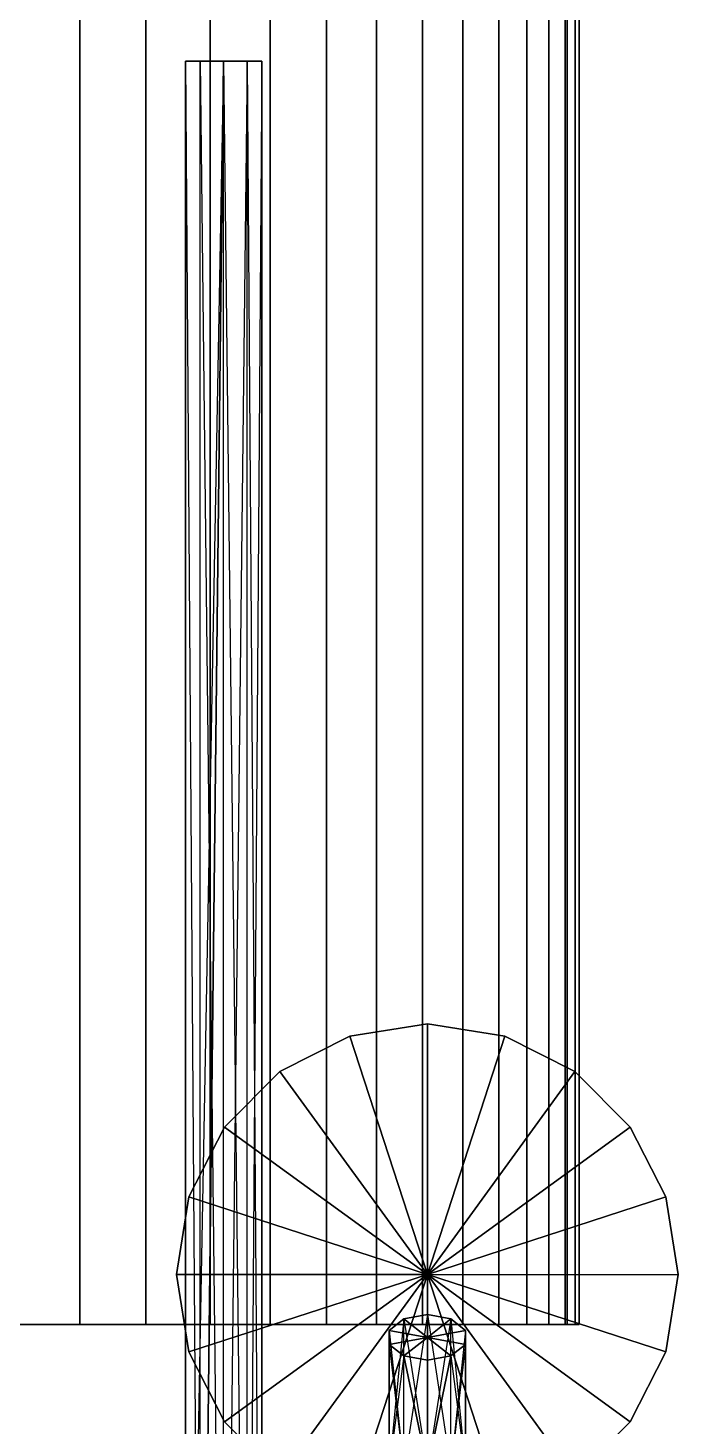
# Model space of a CAD drawing. Extents: x -3.3 to 26.7, y -2 to 14.5.
# Drawn here: x 17.92 to 21.16, y 1.49 to 8.46 of the extents above; entities that cross this region are included whole.
import ezdxf

# ---------------------------------------------------------------- set-up
doc = ezdxf.new("R2010")
doc.units = 0
doc.layers.add('UB3D', color=1, linetype='CONTINUOUS')

msp = doc.modelspace()

# ---------------------------------------------------------------- linework, layer by layer
at = {"layer": 'UB3D', "color": 175}
for points in [[(17.83, 2, -18.39), (18.18, 2, -18.54), (18.18, 14.5, -18.54), (17.83, 14.5, -18.39)], [(18.18, 2, -26.36), (17.83, 2, -26.51), (17.83, 14.5, -26.51), (18.18, 14.5, -26.36)], [(18.18, 2, -18.54), (18.51, 2, -18.71), (18.51, 14.5, -18.71), (18.18, 14.5, -18.54)], [(18.51, 2, -26.19), (18.18, 2, -26.36), (18.18, 14.5, -26.36), (18.51, 14.5, -26.19)], [(18.51, 2, -18.71), (18.83, 2, -18.91), (18.83, 14.5, -18.91), (18.51, 14.5, -18.71)], [(18.83, 2, -25.99), (18.51, 2, -26.19), (18.51, 14.5, -26.19), (18.83, 14.5, -25.99)], [(18.83, 2, -18.91), (19.13, 2, -19.14), (19.13, 14.5, -19.14), (18.83, 14.5, -18.91)], [(19.13, 2, -25.76), (18.83, 2, -25.99), (18.83, 14.5, -25.99), (19.13, 14.5, -25.76)], [(19.13, 2, -19.14), (19.41, 2, -19.4), (19.41, 14.5, -19.4), (19.13, 14.5, -19.14)], [(19.41, 2, -25.5), (19.13, 2, -25.76), (19.13, 14.5, -25.76), (19.41, 14.5, -25.5)], [(19.41, 2, -19.4), (19.66, 2, -19.67), (19.66, 14.5, -19.67), (19.41, 14.5, -19.4)], [(19.66, 2, -25.22), (19.41, 2, -25.5), (19.41, 14.5, -25.5), (19.66, 14.5, -25.22)], [(19.66, 2, -19.67), (19.89, 2, -19.97), (19.89, 14.5, -19.97), (19.66, 14.5, -19.67)], [(19.89, 2, -24.93), (19.66, 2, -25.22), (19.66, 14.5, -25.22), (19.89, 14.5, -24.93)], [(19.89, 2, -19.97), (20.09, 2, -20.29), (20.09, 14.5, -20.29), (19.89, 14.5, -19.97)], [(20.09, 2, -24.61), (19.89, 2, -24.93), (19.89, 14.5, -24.93), (20.09, 14.5, -24.61)], [(20.09, 2, -20.29), (20.27, 2, -20.62), (20.27, 14.5, -20.62), (20.09, 14.5, -20.29)], [(20.27, 2, -24.27), (20.09, 2, -24.61), (20.09, 14.5, -24.61), (20.27, 14.5, -24.27)], [(20.27, 2, -20.62), (20.41, 2, -20.97), (20.41, 14.5, -20.97), (20.27, 14.5, -20.62)], [(20.41, 2, -23.93), (20.27, 2, -24.27), (20.27, 14.5, -24.27), (20.41, 14.5, -23.93)], [(20.41, 2, -20.97), (20.52, 2, -21.33), (20.52, 14.5, -21.33), (20.41, 14.5, -20.97)], [(20.52, 2, -23.57), (20.41, 2, -23.93), (20.41, 14.5, -23.93), (20.52, 14.5, -23.57)], [(20.52, 2, -21.33), (20.61, 2, -21.7), (20.61, 14.5, -21.7), (20.52, 14.5, -21.33)], [(20.6, 2, -23.2), (20.52, 2, -23.57), (20.52, 14.5, -23.57), (20.6, 14.5, -23.2)], [(20.65, 2, -22.82), (20.6, 2, -23.2), (20.6, 14.5, -23.2), (20.65, 14.5, -22.82)], [(20.61, 2, -21.7), (20.65, 2, -22.07), (20.65, 14.5, -22.07), (20.61, 14.5, -21.7)], [(20.65, 2, -22.07), (20.67, 2, -22.45), (20.67, 14.5, -22.45), (20.65, 14.5, -22.07)], [(20.67, 2, -22.45), (20.65, 2, -22.82), (20.65, 14.5, -22.82), (20.67, 14.5, -22.45)], [(19.527329, 3.438821, -12.6416), (19.9136, 3.5, -12.6416), (19.9136, 3.5, -5.6416), (19.527329, 3.438821, -5.6416)], [(19.9136, 2.25, -12.6416), (19.9136, 3.5, -12.6416), (19.527329, 3.438821, -12.6416)], [(19.9136, 2.25, -5.6416), (19.527329, 3.438821, -5.6416), (19.9136, 3.5, -5.6416)], [(19.9136, 3.5, -12.6416), (20.299871, 3.438821, -12.6416), (20.299871, 3.438821, -5.6416), (19.9136, 3.5, -5.6416)], [(19.9136, 2.25, -12.6416), (20.299871, 3.438821, -12.6416), (19.9136, 3.5, -12.6416)], [(19.9136, 2.25, -5.6416), (19.9136, 3.5, -5.6416), (20.299871, 3.438821, -5.6416)], [(19.178869, 3.261272, -12.6416), (19.527329, 3.438821, -12.6416), (19.527329, 3.438821, -5.6416), (19.178869, 3.261272, -5.6416)], [(19.9136, 2.25, -12.6416), (19.527329, 3.438821, -12.6416), (19.178869, 3.261272, -12.6416)], [(19.9136, 2.25, -5.6416), (19.178869, 3.261272, -5.6416), (19.527329, 3.438821, -5.6416)], [(19.9136, 2.25, -12.6416), (20.648331, 3.261272, -12.6416), (20.299871, 3.438821, -12.6416)], [(19.9136, 2.25, -5.6416), (20.299871, 3.438821, -5.6416), (20.648331, 3.261272, -5.6416)], [(20.299871, 3.438821, -12.6416), (20.648331, 3.261272, -12.6416), (20.648331, 3.261272, -5.6416), (20.299871, 3.438821, -5.6416)], [(18.902329, 2.984732, -12.6416), (19.178869, 3.261272, -12.6416), (19.178869, 3.261272, -5.6416), (18.902329, 2.984732, -5.6416)], [(19.9136, 2.25, -12.6416), (19.178869, 3.261272, -12.6416), (18.902329, 2.984732, -12.6416)], [(19.9136, 2.25, -5.6416), (18.902329, 2.984732, -5.6416), (19.178869, 3.261272, -5.6416)], [(19.9136, 2.25, -12.6416), (20.924871, 2.984732, -12.6416), (20.648331, 3.261272, -12.6416)], [(19.9136, 2.25, -5.6416), (20.648331, 3.261272, -5.6416), (20.924871, 2.984732, -5.6416)], [(20.648331, 3.261272, -12.6416), (20.924871, 2.984732, -12.6416), (20.924871, 2.984732, -5.6416), (20.648331, 3.261272, -5.6416)], [(18.72478, 2.636272, -12.6416), (18.902329, 2.984732, -12.6416), (18.902329, 2.984732, -5.6416), (18.72478, 2.636272, -5.6416)], [(19.9136, 2.25, -12.6416), (18.902329, 2.984732, -12.6416), (18.72478, 2.636272, -12.6416)], [(19.9136, 2.25, -5.6416), (18.72478, 2.636272, -5.6416), (18.902329, 2.984732, -5.6416)], [(19.9136, 2.25, -12.6416), (21.10242, 2.636272, -12.6416), (20.924871, 2.984732, -12.6416)], [(19.9136, 2.25, -5.6416), (20.924871, 2.984732, -5.6416), (21.10242, 2.636272, -5.6416)], [(20.924871, 2.984732, -12.6416), (21.10242, 2.636272, -12.6416), (21.10242, 2.636272, -5.6416), (20.924871, 2.984732, -5.6416)], [(18.6636, 2.249999, -12.6416), (18.72478, 2.636272, -12.6416), (18.72478, 2.636272, -5.6416), (18.6636, 2.249999, -5.6416)], [(19.9136, 2.25, -12.6416), (18.72478, 2.636272, -12.6416), (18.6636, 2.250001, -12.6416)], [(19.9136, 2.25, -5.6416), (18.6636, 2.249999, -5.6416), (18.72478, 2.636272, -5.6416)], [(19.9136, 2.25, -12.6416), (21.1636, 2.250001, -12.6416), (21.10242, 2.636272, -12.6416)], [(21.10242, 2.636272, -12.6416), (21.1636, 2.249999, -12.6416), (21.1636, 2.249999, -5.6416), (21.10242, 2.636272, -5.6416)], [(19.9136, 2.25, -12.6416), (18.6636, 2.250001, -12.6416), (18.72478, 1.863728, -12.6416)], [(19.9136, 2.25, -5.6416), (18.72478, 1.863728, -5.6416), (18.6636, 2.249999, -5.6416)], [(18.72478, 1.863728, -12.6416), (18.6636, 2.249999, -12.6416), (18.6636, 2.249999, -5.6416), (18.72478, 1.863728, -5.6416)], [(19.9136, 2.25, -12.6416), (18.72478, 1.863728, -12.6416), (18.902329, 1.515268, -12.6416)], [(19.9136, 2.25, -5.6416), (18.902329, 1.515268, -5.6416), (18.72478, 1.863728, -5.6416)], [(19.9136, 2.25, -12.6416), (18.902329, 1.515268, -12.6416), (19.178869, 1.238728, -12.6416)], [(19.9136, 2.25, -5.6416), (19.178869, 1.238728, -5.6416), (18.902329, 1.515268, -5.6416)], [(19.9136, 2.25, -12.6416), (19.178869, 1.238728, -12.6416), (19.527329, 1.061179, -12.6416)], [(19.9136, 2.25, -5.6416), (19.527329, 1.061179, -5.6416), (19.178869, 1.238728, -5.6416)], [(19.9136, 2.25, -12.6416), (19.527329, 1.061179, -12.6416), (19.9136, 0.999999, -12.6416)], [(19.9136, 2.25, -5.6416), (19.9136, 0.999999, -5.6416), (19.527329, 1.061179, -5.6416)], [(19.9136, 2.25, -12.6416), (19.9136, 0.999999, -12.6416), (20.299871, 1.061179, -12.6416)], [(19.9136, 2.25, -12.6416), (20.299871, 1.061179, -12.6416), (20.648331, 1.238728, -12.6416)], [(19.9136, 2.25, -12.6416), (20.648331, 1.238728, -12.6416), (20.924871, 1.515268, -12.6416)], [(19.9136, 2.25, -12.6416), (20.924871, 1.515268, -12.6416), (21.10242, 1.863728, -12.6416)], [(19.9136, 2.25, -5.6416), (21.1636, 2.249999, -5.6416), (21.10242, 1.863728, -5.6416)], [(19.9136, 2.25, -5.6416), (21.10242, 1.863728, -5.6416), (20.924871, 1.515268, -5.6416)], [(19.9136, 2.25, -5.6416), (20.924871, 1.515268, -5.6416), (20.648331, 1.238728, -5.6416)], [(19.9136, 2.25, -5.6416), (20.648331, 1.238728, -5.6416), (20.299871, 1.061179, -5.6416)], [(19.9136, 2.25, -5.6416), (20.299871, 1.061179, -5.6416), (19.9136, 0.999999, -5.6416)], [(21.1636, 2.249999, -12.6416), (21.10242, 1.863728, -12.6416), (21.10242, 1.863728, -5.6416), (21.1636, 2.249999, -5.6416)], [(12.03, 2, -22.45), (17.83, 2, -18.39), (18.18, 2, -18.54)], [(12.03, 2, -22.45), (18.18, 2, -18.54), (18.51, 2, -18.71)], [(12.03, 2, -22.45), (18.51, 2, -18.71), (18.83, 2, -18.91)], [(12.03, 2, -22.45), (18.83, 2, -18.91), (19.13, 2, -19.14)], [(12.03, 2, -22.45), (19.13, 2, -19.14), (19.41, 2, -19.4)], [(12.03, 2, -22.45), (19.41, 2, -19.4), (19.66, 2, -19.67)], [(12.03, 2, -22.45), (19.66, 2, -19.67), (19.89, 2, -19.97)], [(12.03, 2, -22.45), (19.89, 2, -19.97), (20.09, 2, -20.29)], [(12.03, 2, -22.45), (20.09, 2, -20.29), (20.27, 2, -20.62)], [(12.03, 2, -22.45), (20.27, 2, -20.62), (20.41, 2, -20.97)], [(12.03, 2, -22.45), (20.41, 2, -20.97), (20.52, 2, -21.33)], [(12.03, 2, -22.45), (20.52, 2, -21.33), (20.61, 2, -21.7)], [(12.03, 2, -22.45), (20.61, 2, -21.7), (20.65, 2, -22.07)], [(12.03, 2, -22.45), (20.65, 2, -22.07), (20.67, 2, -22.45)], [(12.03, 2, -22.45), (20.67, 2, -22.45), (20.65, 2, -22.82)], [(12.03, 2, -22.45), (20.65, 2, -22.82), (20.6, 2, -23.2)], [(12.03, 2, -22.45), (20.6, 2, -23.2), (20.52, 2, -23.57)], [(12.03, 2, -22.45), (20.52, 2, -23.57), (20.41, 2, -23.93)], [(12.03, 2, -22.45), (20.41, 2, -23.93), (20.27, 2, -24.27)], [(12.03, 2, -22.45), (20.27, 2, -24.27), (20.09, 2, -24.61)], [(12.03, 2, -22.45), (20.09, 2, -24.61), (19.89, 2, -24.93)], [(12.03, 2, -22.45), (19.89, 2, -24.93), (19.66, 2, -25.22)], [(12.03, 2, -22.45), (19.66, 2, -25.22), (19.41, 2, -25.5)], [(12.03, 2, -22.45), (19.41, 2, -25.5), (19.13, 2, -25.76)], [(12.03, 2, -22.45), (19.13, 2, -25.76), (18.83, 2, -25.99)], [(12.03, 2, -22.45), (18.83, 2, -25.99), (18.51, 2, -26.19)], [(12.03, 2, -22.45), (18.51, 2, -26.19), (18.18, 2, -26.36)], [(12.03, 2, -22.45), (18.18, 2, -26.36), (17.83, 2, -26.51)], [(18.902329, 1.515268, -12.6416), (18.72478, 1.863728, -12.6416), (18.72478, 1.863728, -5.6416), (18.902329, 1.515268, -5.6416)], [(21.10242, 1.863728, -12.6416), (20.924871, 1.515268, -12.6416), (20.924871, 1.515268, -5.6416), (21.10242, 1.863728, -5.6416)], [(19.178869, 1.238728, -12.6416), (18.902329, 1.515268, -12.6416), (18.902329, 1.515268, -5.6416), (19.178869, 1.238728, -5.6416)], [(20.924871, 1.515268, -12.6416), (20.648331, 1.238728, -12.6416), (20.648331, 1.238728, -5.6416), (20.924871, 1.515268, -5.6416)]]:
    msp.add_3dface(points, dxfattribs=at)
at = {"layer": 'UB3D', "color": 254}
for points in [[(18.78, -2, -22.2918), (18.8976, 8.3, -22.2918), (18.7074, -2, -22.3918)], [(18.8976, 8.3, -22.2918), (18.7074, -2, -22.3918), (18.7074, 8.3, -22.3918)], [(18.7074, -2, -22.3918), (18.7074, 8.3, -22.3918), (18.7074, -2, -22.5154)], [(18.7074, 8.3, -22.3918), (18.7074, -2, -22.5154), (18.7074, 8.3, -22.5154)], [(18.7074, -2, -22.5154), (18.7074, 8.3, -22.5154), (18.78, -2, -22.6154)], [(18.7074, 8.3, -22.5154), (18.78, -2, -22.6154), (18.78, 8.3, -22.6154)], [(18.8976, 8.3, -22.4536), (18.78, 8.3, -22.2918), (18.7074, 8.3, -22.3918)], [(18.8976, 8.3, -22.4536), (18.7074, 8.3, -22.3918), (18.7074, 8.3, -22.5154)], [(18.8976, 8.3, -22.4536), (18.7074, 8.3, -22.5154), (18.78, 8.3, -22.6154)], [(18.8976, -2, -22.2536), (18.8976, 8.3, -22.2536), (18.78, -2, -22.2918)], [(18.8976, 8.3, -22.2536), (18.78, -2, -22.2918), (18.8976, 8.3, -22.2918)], [(18.78, -2, -22.6154), (18.78, 8.3, -22.6154), (18.8976, -2, -22.6536)], [(18.78, 8.3, -22.6154), (18.8976, -2, -22.6536), (18.8976, 8.3, -22.6536)], [(18.8976, 8.3, -22.4536), (18.8976, 8.3, -22.2536), (18.78, 8.3, -22.2918)], [(18.8976, 8.3, -22.4536), (18.78, 8.3, -22.6154), (18.8976, 8.3, -22.6536)], [(18.8976, -2, -22.6536), (18.8976, 8.3, -22.6536), (19.0152, -2, -22.6154)], [(18.8976, 8.3, -22.6536), (19.0152, -2, -22.6154), (19.0152, 8.3, -22.6154)], [(19.0152, -2, -22.2918), (19.0152, 8.3, -22.2918), (18.8976, -2, -22.2536)], [(19.0152, 8.3, -22.2918), (18.8976, -2, -22.2536), (18.8976, 8.3, -22.2536)], [(18.8976, 8.3, -22.4536), (18.8976, 8.3, -22.6536), (19.0152, 8.3, -22.6154)], [(18.8976, 8.3, -22.4536), (19.0152, 8.3, -22.6154), (19.0878, 8.3, -22.5154)], [(18.8976, 8.3, -22.4536), (19.0878, 8.3, -22.5154), (19.0878, 8.3, -22.3918)], [(18.8976, 8.3, -22.4536), (19.0878, 8.3, -22.3918), (19.0152, 8.3, -22.2918)], [(18.8976, 8.3, -22.4536), (19.0152, 8.3, -22.2918), (18.8976, 8.3, -22.2536)], [(19.0152, -2, -22.6154), (19.0152, 8.3, -22.6154), (19.0878, -2, -22.5154)], [(19.0152, 8.3, -22.6154), (19.0878, -2, -22.5154), (19.0878, 8.3, -22.5154)], [(19.0878, -2, -22.3918), (19.0878, 8.3, -22.3918), (19.0152, -2, -22.2918)], [(19.0878, 8.3, -22.3918), (19.0152, -2, -22.2918), (19.0152, 8.3, -22.2918)], [(19.0878, -2, -22.5154), (19.0878, 8.3, -22.5154), (19.0878, -2, -22.3918)], [(19.0878, 8.3, -22.5154), (19.0878, -2, -22.3918), (19.0878, 8.3, -22.3918)], [(19.7234, 1.971266, -14.6416), (19.796, 1.280011, -15.8034), (19.796, 2.02831, -14.6416)], [(19.7234, 1.971266, -14.6416), (19.7234, 1.971266, -10.6416), (19.796, 2.02831, -14.6416)], [(19.7234, 1.971266, -10.6416), (19.796, 2.02831, -14.6416), (19.796, 2.02831, -10.6416)], [(19.9136, 1.936013, -10.6416), (19.796, 2.02831, -10.6416), (19.7234, 1.971266, -10.6416)], [(19.796, 1.280011, -2.4798), (19.796, 2.02831, -3.6416), (19.7234, 1.280011, -2.5798)], [(19.796, 2.02831, -3.6416), (19.7234, 1.280011, -2.5798), (19.7234, 1.971266, -3.6416)], [(19.796, 2.02831, -3.6416), (19.796, 2.02831, -7.6416), (19.7234, 1.971266, -3.6416)], [(19.796, 2.02831, -7.6416), (19.7234, 1.971266, -3.6416), (19.7234, 1.971266, -7.6416)], [(19.9136, 1.936013, -7.6416), (19.7234, 1.971266, -7.6416), (19.796, 2.02831, -7.6416)], [(19.796, 2.02831, -14.6416), (19.9136, 1.280011, -15.8416), (19.9136, 2.050101, -14.6416)], [(19.796, 2.02831, -14.6416), (19.796, 2.02831, -10.6416), (19.9136, 2.050101, -14.6416)], [(19.796, 2.02831, -10.6416), (19.9136, 2.050101, -14.6416), (19.9136, 2.050101, -10.6416)], [(19.9136, 1.936013, -10.6416), (19.9136, 2.050101, -10.6416), (19.796, 2.02831, -10.6416)], [(19.9136, 1.280011, -2.4416), (19.9136, 2.050101, -3.6416), (19.796, 1.280011, -2.4798)], [(19.9136, 2.050101, -3.6416), (19.796, 1.280011, -2.4798), (19.796, 2.02831, -3.6416)], [(19.9136, 2.050101, -3.6416), (19.9136, 2.050101, -7.6416), (19.796, 2.02831, -3.6416)], [(19.9136, 2.050101, -7.6416), (19.796, 2.02831, -3.6416), (19.796, 2.02831, -7.6416)], [(19.9136, 1.936013, -7.6416), (19.796, 2.02831, -7.6416), (19.9136, 2.050101, -7.6416)], [(19.796, 1.280011, -15.8034), (19.796, 2.02831, -14.6416), (19.9136, 1.280011, -15.8416)], [(19.9136, 1.280011, -15.8416), (19.9136, 2.050101, -14.6416), (20.0312, 1.280011, -15.8034)], [(19.9136, 2.050101, -14.6416), (20.0312, 1.280011, -15.8034), (20.0312, 2.02831, -14.6416)], [(19.9136, 2.050101, -14.6416), (19.9136, 2.050101, -10.6416), (20.0312, 2.02831, -14.6416)], [(19.9136, 2.050101, -10.6416), (20.0312, 2.02831, -14.6416), (20.0312, 2.02831, -10.6416)], [(19.9136, 1.936013, -10.6416), (20.0312, 2.02831, -10.6416), (19.9136, 2.050101, -10.6416)], [(20.0312, 2.02831, -3.6416), (19.9136, 1.280011, -2.4416), (19.9136, 2.050101, -3.6416)], [(20.0312, 2.02831, -3.6416), (20.0312, 2.02831, -7.6416), (19.9136, 2.050101, -3.6416)], [(20.0312, 2.02831, -7.6416), (19.9136, 2.050101, -3.6416), (19.9136, 2.050101, -7.6416)], [(19.9136, 1.936013, -7.6416), (19.9136, 2.050101, -7.6416), (20.0312, 2.02831, -7.6416)], [(19.9136, 1.936013, -10.6416), (20.1038, 1.971266, -10.6416), (20.0312, 2.02831, -10.6416)], [(20.0312, 1.280011, -2.4798), (20.0312, 2.02831, -3.6416), (19.9136, 1.280011, -2.4416)], [(19.9136, 1.936013, -7.6416), (20.0312, 2.02831, -7.6416), (20.1038, 1.971266, -7.6416)], [(20.0312, 1.280011, -15.8034), (20.0312, 2.02831, -14.6416), (20.1038, 1.280011, -15.7034)], [(20.0312, 2.02831, -14.6416), (20.1038, 1.280011, -15.7034), (20.1038, 1.971266, -14.6416)], [(20.0312, 2.02831, -14.6416), (20.0312, 2.02831, -10.6416), (20.1038, 1.971266, -14.6416)], [(20.0312, 2.02831, -10.6416), (20.1038, 1.971266, -14.6416), (20.1038, 1.971266, -10.6416)], [(20.1038, 1.971266, -3.6416), (20.0312, 1.280011, -2.4798), (20.0312, 2.02831, -3.6416)], [(20.1038, 1.971266, -3.6416), (20.1038, 1.971266, -7.6416), (20.0312, 2.02831, -3.6416)], [(20.1038, 1.971266, -7.6416), (20.0312, 2.02831, -3.6416), (20.0312, 2.02831, -7.6416)], [(19.7234, 1.90076, -14.6416), (19.7234, 1.280011, -15.7034), (19.7234, 1.971266, -14.6416)], [(19.7234, 1.280011, -15.7034), (19.7234, 1.971266, -14.6416), (19.796, 1.280011, -15.8034)], [(19.7234, 1.90076, -14.6416), (19.7234, 1.90076, -10.6416), (19.7234, 1.971266, -14.6416)], [(19.7234, 1.90076, -10.6416), (19.7234, 1.971266, -14.6416), (19.7234, 1.971266, -10.6416)], [(19.9136, 1.936013, -10.6416), (19.7234, 1.971266, -10.6416), (19.7234, 1.90076, -10.6416)], [(19.7234, 1.280011, -2.5798), (19.7234, 1.971266, -3.6416), (19.7234, 1.280011, -2.7034)], [(19.7234, 1.971266, -3.6416), (19.7234, 1.280011, -2.7034), (19.7234, 1.90076, -3.6416)], [(19.7234, 1.971266, -3.6416), (19.7234, 1.971266, -7.6416), (19.7234, 1.90076, -3.6416)], [(19.7234, 1.971266, -7.6416), (19.7234, 1.90076, -3.6416), (19.7234, 1.90076, -7.6416)], [(19.9136, 1.936013, -7.6416), (19.7234, 1.90076, -7.6416), (19.7234, 1.971266, -7.6416)], [(19.9136, 1.936013, -10.6416), (20.1038, 1.90076, -10.6416), (20.1038, 1.971266, -10.6416)], [(19.9136, 1.936013, -7.6416), (20.1038, 1.971266, -7.6416), (20.1038, 1.90076, -7.6416)], [(20.1038, 1.280011, -2.5798), (20.1038, 1.971266, -3.6416), (20.0312, 1.280011, -2.4798)], [(20.1038, 1.280011, -15.7034), (20.1038, 1.971266, -14.6416), (20.1038, 1.280011, -15.5798)], [(20.1038, 1.971266, -14.6416), (20.1038, 1.280011, -15.5798), (20.1038, 1.90076, -14.6416)], [(20.1038, 1.971266, -14.6416), (20.1038, 1.971266, -10.6416), (20.1038, 1.90076, -14.6416)], [(20.1038, 1.971266, -10.6416), (20.1038, 1.90076, -14.6416), (20.1038, 1.90076, -10.6416)], [(20.1038, 1.90076, -3.6416), (20.1038, 1.280011, -2.5798), (20.1038, 1.971266, -3.6416)], [(20.1038, 1.90076, -3.6416), (20.1038, 1.90076, -7.6416), (20.1038, 1.971266, -3.6416)], [(20.1038, 1.90076, -7.6416), (20.1038, 1.971266, -3.6416), (20.1038, 1.971266, -7.6416)], [(19.9136, 1.936013, -10.6416), (19.7234, 1.90076, -10.6416), (19.796, 1.843716, -10.6416)], [(19.9136, 1.936013, -7.6416), (19.796, 1.843716, -7.6416), (19.7234, 1.90076, -7.6416)], [(19.796, 1.843716, -14.6416), (19.7234, 1.280011, -15.5798), (19.7234, 1.90076, -14.6416)], [(19.7234, 1.280011, -15.5798), (19.7234, 1.90076, -14.6416), (19.7234, 1.280011, -15.7034)], [(19.796, 1.843716, -14.6416), (19.796, 1.843716, -10.6416), (19.7234, 1.90076, -14.6416)], [(19.796, 1.843716, -10.6416), (19.7234, 1.90076, -14.6416), (19.7234, 1.90076, -10.6416)], [(19.7234, 1.280011, -2.7034), (19.7234, 1.90076, -3.6416), (19.796, 1.280011, -2.8034)], [(19.7234, 1.90076, -3.6416), (19.796, 1.280011, -2.8034), (19.796, 1.843716, -3.6416)], [(19.7234, 1.90076, -3.6416), (19.7234, 1.90076, -7.6416), (19.796, 1.843716, -3.6416)], [(19.7234, 1.90076, -7.6416), (19.796, 1.843716, -3.6416), (19.796, 1.843716, -7.6416)], [(19.9136, 1.936013, -10.6416), (19.796, 1.843716, -10.6416), (19.9136, 1.821926, -10.6416)], [(19.9136, 1.936013, -7.6416), (19.9136, 1.821926, -7.6416), (19.796, 1.843716, -7.6416)], [(19.9136, 1.936013, -10.6416), (19.9136, 1.821926, -10.6416), (20.0312, 1.843716, -10.6416)], [(19.9136, 1.936013, -10.6416), (20.0312, 1.843716, -10.6416), (20.1038, 1.90076, -10.6416)], [(19.9136, 1.936013, -7.6416), (20.1038, 1.90076, -7.6416), (20.0312, 1.843716, -7.6416)], [(19.9136, 1.936013, -7.6416), (20.0312, 1.843716, -7.6416), (19.9136, 1.821926, -7.6416)], [(20.1038, 1.280011, -15.5798), (20.1038, 1.90076, -14.6416), (20.0312, 1.280011, -15.4798)], [(20.1038, 1.90076, -14.6416), (20.0312, 1.280011, -15.4798), (20.0312, 1.843716, -14.6416)], [(20.1038, 1.90076, -14.6416), (20.1038, 1.90076, -10.6416), (20.0312, 1.843716, -14.6416)], [(20.1038, 1.90076, -10.6416), (20.0312, 1.843716, -14.6416), (20.0312, 1.843716, -10.6416)], [(20.0312, 1.843716, -3.6416), (20.1038, 1.280011, -2.7034), (20.1038, 1.90076, -3.6416)], [(20.0312, 1.843716, -3.6416), (20.0312, 1.843716, -7.6416), (20.1038, 1.90076, -3.6416)], [(20.0312, 1.843716, -7.6416), (20.1038, 1.90076, -3.6416), (20.1038, 1.90076, -7.6416)], [(20.1038, 1.280011, -2.7034), (20.1038, 1.90076, -3.6416), (20.1038, 1.280011, -2.5798)], [(19.9136, 1.280011, -15.4798), (19.796, 1.843716, -14.6416), (19.7234, 1.280011, -15.5798)], [(19.9136, 1.821926, -14.6416), (19.9136, 1.280011, -15.4798), (19.796, 1.843716, -14.6416)], [(19.9136, 1.821926, -14.6416), (19.9136, 1.821926, -10.6416), (19.796, 1.843716, -14.6416)], [(19.9136, 1.821926, -10.6416), (19.796, 1.843716, -14.6416), (19.796, 1.843716, -10.6416)], [(19.796, 1.280011, -2.8034), (19.796, 1.843716, -3.6416), (19.9136, 1.280011, -2.8416)], [(19.796, 1.843716, -3.6416), (19.9136, 1.280011, -2.8416), (19.9136, 1.821926, -3.6416)], [(19.796, 1.843716, -3.6416), (19.796, 1.843716, -7.6416), (19.9136, 1.821926, -3.6416)], [(19.796, 1.843716, -7.6416), (19.9136, 1.821926, -3.6416), (19.9136, 1.821926, -7.6416)], [(20.0312, 1.280011, -15.4798), (20.0312, 1.843716, -14.6416), (19.9136, 1.280011, -15.4416)], [(20.0312, 1.843716, -14.6416), (19.9136, 1.280011, -15.4416), (19.9136, 1.821926, -14.6416)], [(20.0312, 1.843716, -14.6416), (20.0312, 1.843716, -10.6416), (19.9136, 1.821926, -14.6416)], [(20.0312, 1.843716, -10.6416), (19.9136, 1.821926, -14.6416), (19.9136, 1.821926, -10.6416)], [(19.9136, 1.821926, -3.6416), (19.9136, 1.280011, -2.8034), (20.0312, 1.843716, -3.6416)], [(19.9136, 1.280011, -2.8034), (20.0312, 1.843716, -3.6416), (20.1038, 1.280011, -2.7034)], [(19.9136, 1.821926, -3.6416), (19.9136, 1.821926, -7.6416), (20.0312, 1.843716, -3.6416)], [(19.9136, 1.821926, -7.6416), (20.0312, 1.843716, -3.6416), (20.0312, 1.843716, -7.6416)], [(19.9136, 1.280011, -15.4416), (19.9136, 1.821926, -14.6416), (19.9136, 1.280011, -15.4798)], [(19.9136, 1.280011, -2.8416), (19.9136, 1.821926, -3.6416), (19.9136, 1.280011, -2.8034)]]:
    msp.add_3dface(points, dxfattribs=at)

doc.saveas('drawing.dxf')
